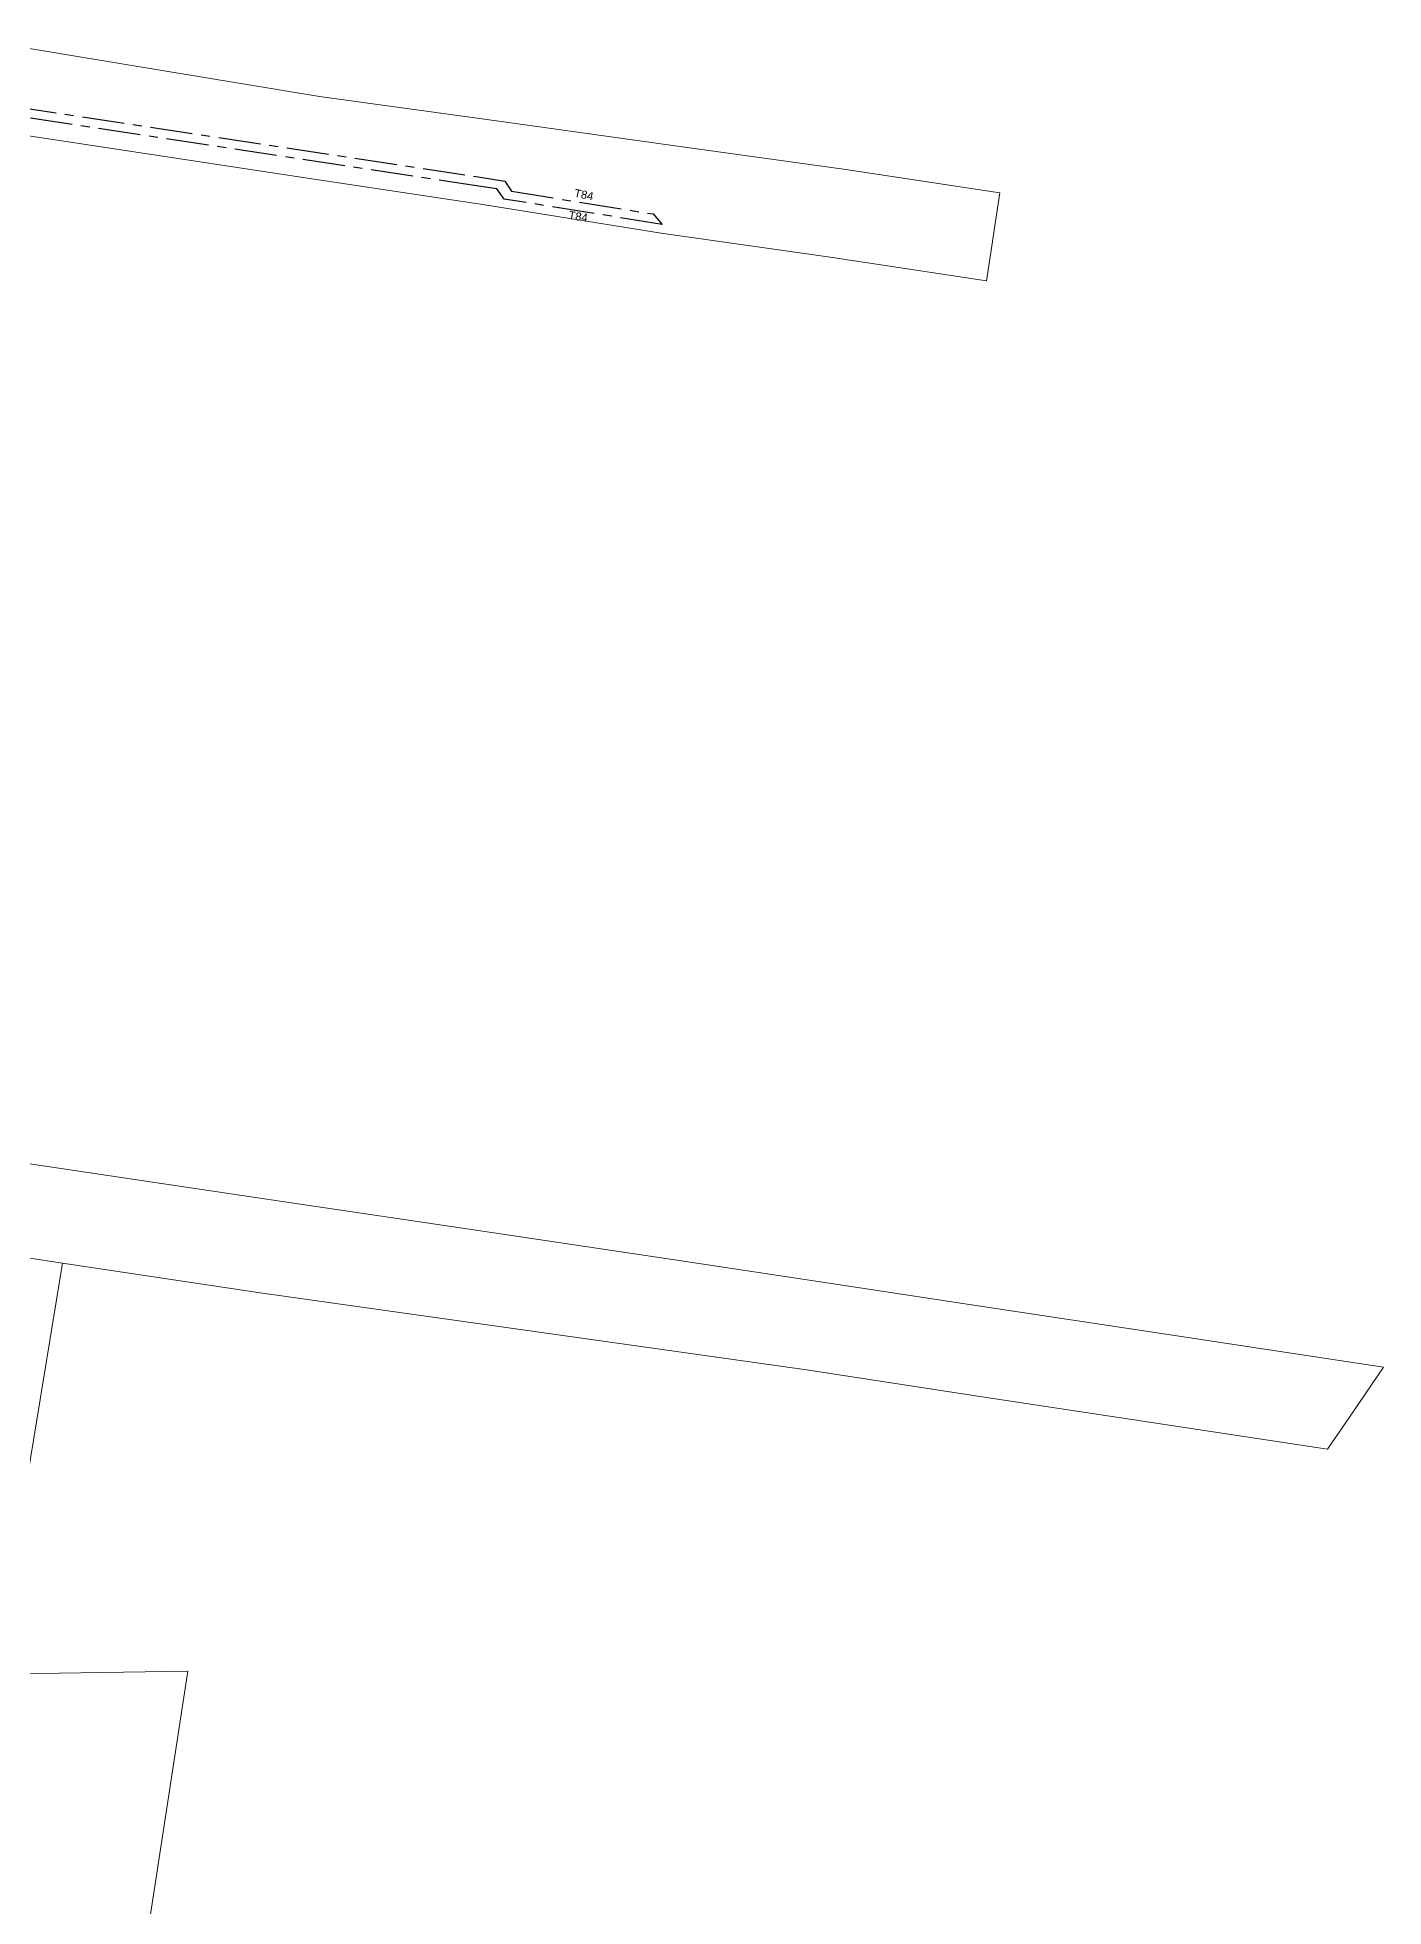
# Model space of a CAD drawing. Header units: metres. Extents: x 277548 to 280124, y 6243677 to 6246862.
# Drawn here: x 279821.6 to 280124.4, y 6245035.3 to 6245455.7 of the extents above; entities that cross this region are included whole.
import ezdxf

# ---------------------------------------------------------------- set-up
doc = ezdxf.new("R2010")
doc.units = ezdxf.units.M
doc.linetypes.add('IECLCENT', pattern=[15.5, 9.5, -2, 2, -2])
doc.layers.add('Cadastre Land Parcels_SP_EXT', color=9, linetype='Continuous', lineweight=5)
doc.layers.add('Cadastre Roads_SP_EXT', color=94, linetype='Continuous', lineweight=15)
doc.layers.add('Mains_LV_EXT', color=7, linetype='Continuous')
doc.layers.add('Notes_LV_MISC', color=7, linetype='Continuous')
doc.styles.get("Standard").update_dxf_attribs({"font": 'arial.ttf'})

msp = doc.modelspace()

# ---------------------------------------------------------------- linework, layer by layer
at = {"layer": 'Cadastre Land Parcels_SP_EXT', "linetype": 'Continuous'}
msp.add_lwpolyline([(279855.40771, 6245088.21198), (279812.03259, 6245087.54286), (279827.27094, 6245180.00883), (279798.73429, 6245184.33333), (279786.51189, 6245100.79858), (279777.27733, 6245083.40289), (279778.51885, 6245082.6926), (279751.29871, 6245046.91904), (279751.13724, 6245031.00813), (279751.56335, 6245030.94444), (279844.47487, 6245016.96563), (279855.40771, 6245088.21198)], close=True, dxfattribs=at)
at = {"layer": 'Cadastre Roads_SP_EXT', "linetype": 'Continuous'}
for points in [[(279813.17902, 6245434.49702), (279847.77297, 6245429.23602), (279882.36701, 6245423.973), (279922.26796, 6245417.97801), (279961.87698, 6245411.61497), (280000.44601, 6245406.17498), (280035.05798, 6245400.90904), (280036.55803, 6245410.72899), (280036.56801, 6245410.79399), (280038.07998, 6245420.68503), (280003.46898, 6245425.95202), (279964.55096, 6245431.36499), (279924.82503, 6245436.88798), (279885.02996, 6245442.37998), (279850.59699, 6245448.08497), (279850.53297, 6245448.09698), (279816.16402, 6245453.79103)], [(279798.73397, 6245184.33302), (279827.27103, 6245180.00904), (279871.67698, 6245173.30796), (279994.56503, 6245155.98202), (280034.12, 6245149.96804), (280075.15903, 6245143.728), (280111.73801, 6245138.16704), (280117.67904, 6245146.82303), (280124.39699, 6245156.60996), (280070.45702, 6245164.81197), (280035.64601, 6245169.99596), (280000.693, 6245175.32998), (279965.93904, 6245180.60501), (279917.23904, 6245187.84997), (279881.75497, 6245193.12597), (279849.54703, 6245197.93104), (279815.83897, 6245202.92703)]]:
    msp.add_lwpolyline(points, dxfattribs=at)
at = {"layer": 'Notes_LV_MISC', "linetype": 'IECLCENT'}
for points in [[(279713.13762, 6245451.27031), (279713.93808, 6245455.66541), (279773.30288, 6245446.63464), (279775.27775, 6245448.35718), (279784.45208, 6245446.96121), (279785.74594, 6245444.74127), (279920.76858, 6245424.2706), (279926.77102, 6245423.33151), (279928.24856, 6245421.06852), (279960.08889, 6245415.95354), (279962.1224, 6245413.60997)], [(279962.1224, 6245413.60997), (279926.61929, 6245419.30461), (279924.899, 6245421.60663), (279921.36384, 6245422.15876), (279783.82104, 6245443.01114), (279782.64195, 6245445.28339), (279776.21009, 6245446.19237), (279774.39705, 6245444.44522), (279715.66187, 6245453.38023), (279713.13762, 6245451.27031)]]:
    msp.add_lwpolyline(points, dxfattribs=at)

# ---------------------------------------------------------------- texts
at = {"layer": 'Mains_LV_EXT'}
for rotation, p in [(348.8885297, (279942.22232, 6245419.83601)), (350.2131924, (279940.93691, 6245414.88934))]:
    msp.add_text('T84', height=1.8, rotation=rotation, dxfattribs=at).set_placement(p)

doc.saveas('drawing.dxf')
